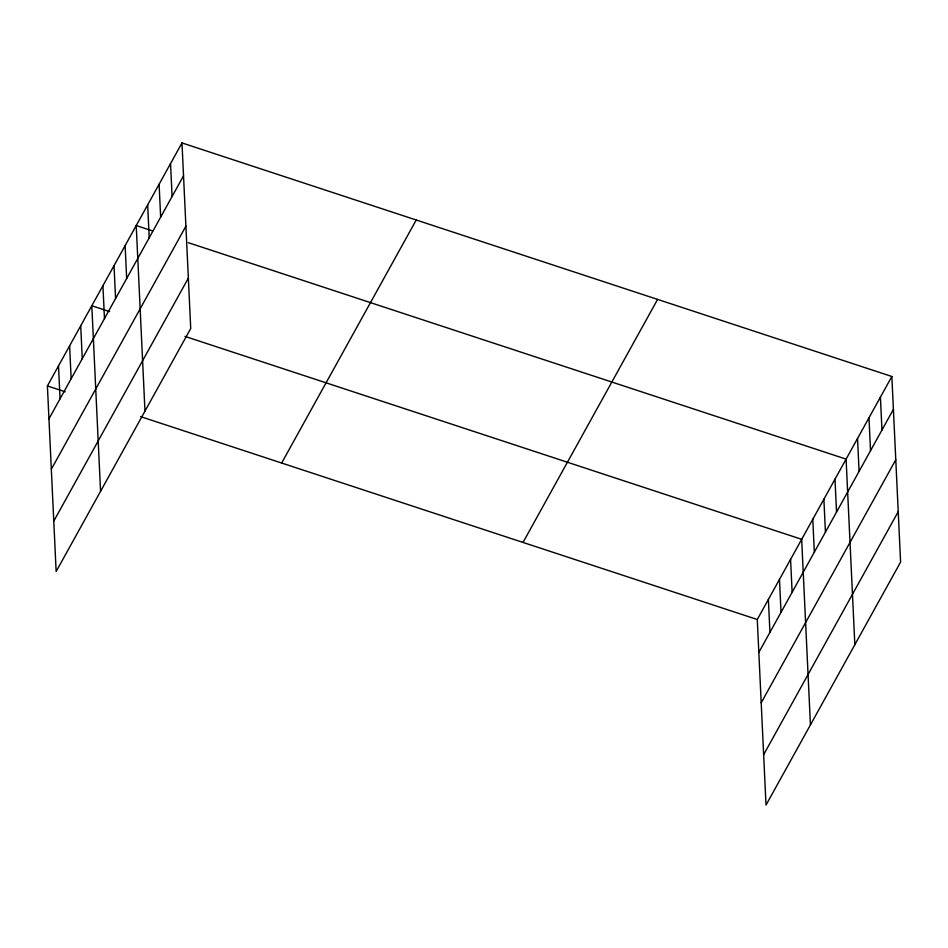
<?xml version="1.0" encoding="UTF-8"?>
<svg xmlns="http://www.w3.org/2000/svg" width="948" height="948" viewBox="0 0 948 948"><rect width="100%" height="100%" fill="white"/><g stroke="black" fill="none" stroke-linecap="round" stroke-linejoin="round"><path stroke-width="1.42" d="M181.98 142.923L190.726 328.494L56.145 571.514L47.4 385.943L181.98 142.923L891.855 376.486L900.6 562.057L766.02 805.077L757.274 619.506L891.855 376.486M48.952 418.838L183.533 175.818M51.322 469.224L185.903 226.205M53.775 521.127L188.356 278.108M281.663 463.015L416.231 219.995M523.012 542.434L657.592 299.414M758.827 652.402L893.395 409.382M761.197 702.788L895.777 459.768M763.65 754.691L898.218 511.671M152.664 230.957L136.228 225.553L144.973 411.112M188.285 242.676L846.09 459.116L854.847 644.687M109.624 311.608L91.814 305.742L100.559 491.313M184.967 336.398L801.676 539.317L810.433 724.876M47.4 385.943L65.211 391.808M140.553 416.599L757.274 619.506M880.408 397.141L881.96 430.036M868.972 417.807L870.525 450.703M857.537 438.462L859.078 471.357M834.987 479.167L836.539 512.062M823.883 499.217L825.435 532.112M812.78 519.267L814.332 552.163M790.573 559.367L792.125 592.263M779.481 579.406L781.022 612.313M768.378 599.456L769.93 632.363M170.533 163.577L172.086 196.473M159.098 184.232L160.65 217.128M147.663 204.887L149.215 237.794M125.124 245.603L126.665 278.499M114.021 265.653L115.573 298.549M102.917 285.692L104.47 318.599M80.71 325.792L82.263 358.688M69.607 345.842L71.159 378.738M58.503 365.892L60.056 398.788"/></g></svg>
